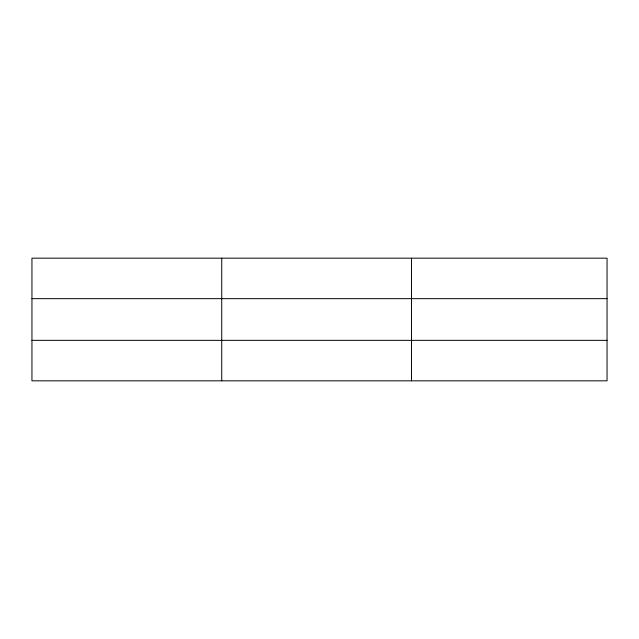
<?xml version="1.0" encoding="UTF-8"?>
<svg xmlns="http://www.w3.org/2000/svg" width="639" height="639" viewBox="0 0 639 639"><rect width="100%" height="100%" fill="white"/><g stroke="black" fill="none" stroke-linecap="round" stroke-linejoin="round"><path stroke-width="0.96" d="M221.733 380.828L221.733 258.172M411.516 380.828L411.516 258.172M607.05 298.653L607.05 258.172L31.95 258.172L31.95 380.828L607.05 380.828L607.05 298.653L31.95 298.653M31.95 340.347L607.05 340.347"/></g></svg>
